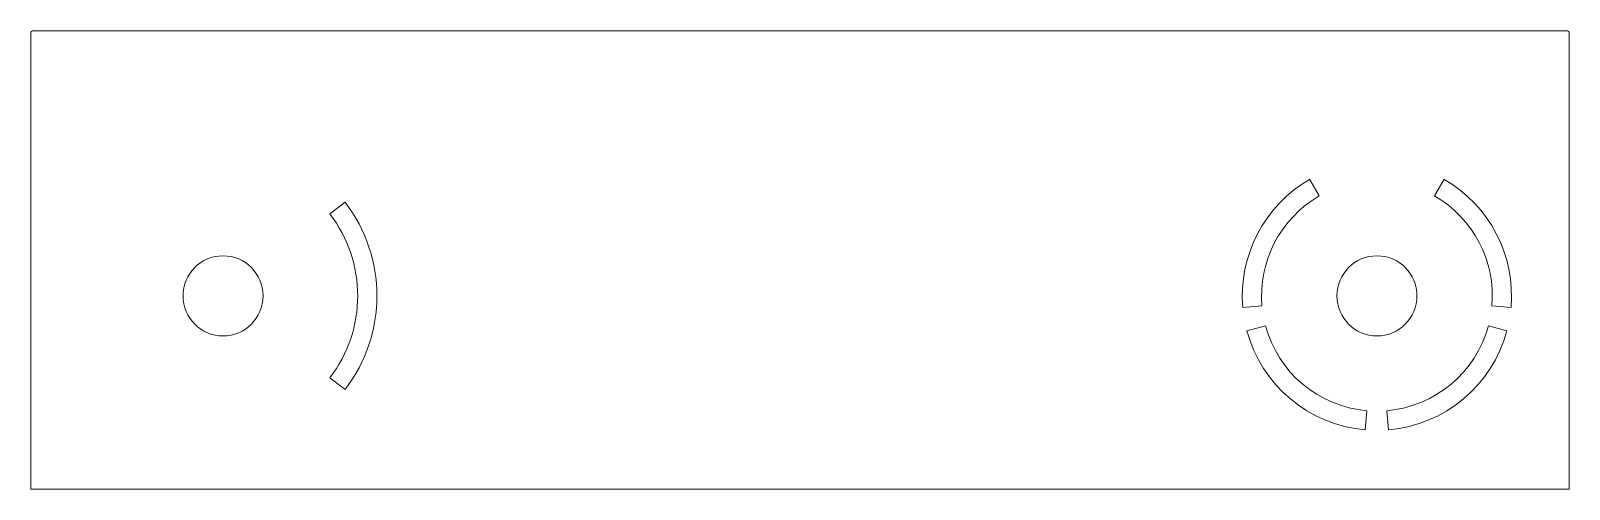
# Model space of a CAD drawing. Header units: inches. Extents: x 0 to 6, y 0 to 1.79.
import ezdxf

# ---------------------------------------------------------------- set-up
doc = ezdxf.new("R2010")
doc.units = ezdxf.units.IN
doc.header["$MEASUREMENT"] = 0

msp = doc.modelspace()

# ---------------------------------------------------------------- linework, layer by layer
at = {"color": 7, "linetype": 'Continuous', "lineweight": 15}
for p, q in [((0, 1.7792), (0, 0)), ((5.99, 1.7892), (0.01, 1.7892)), ((6, 0), (6, 1.7792)), ((5.025, 1.1444), (4.9875, 1.2094)), ((5.475, 1.1444), (5.5125, 1.2094)), ((1.1665, 1.0743), (1.226, 1.12)), ((4.727, 0.709), (4.8017, 0.7155)), ((5.6983, 0.7155), (5.773, 0.709)), ((4.7429, 0.6188), (4.8153, 0.6382)), ((5.6847, 0.6382), (5.7571, 0.6188)), ((1.1665, 0.4351), (1.226, 0.3895)), ((5.2108, 0.3064), (5.2042, 0.2317)), ((5.2892, 0.3064), (5.2958, 0.2317)), ((6, 0), (0, 0))]:
    msp.add_line(p, q, dxfattribs=at)
for centre in [(0.75, 0.7547), (5.25, 0.7547)]:
    msp.add_circle(centre, 0.1562, dxfattribs=at)
for centre, radius, start, end in [((0.01, 1.7792), 0.01, 90, 180), ((5.99, 1.7792), 0.01, 0, 90), ((5.25, 0.7547), 0.525, 120, 185), ((5.25, 0.7547), 0.525, 355, 60), ((5.25, 0.7547), 0.45, 120, 185), ((5.25, 0.7547), 0.45, 355, 60), ((0.75, 0.7547), 0.6, 322.5, 37.5), ((0.75, 0.7547), 0.525, 322.5, 37.5), ((5.25, 0.7547), 0.525, 195, 265), ((5.25, 0.7547), 0.45, 195, 265), ((5.25, 0.7547), 0.45, 275, 345), ((5.25, 0.7547), 0.525, 275, 345)]:
    msp.add_arc(centre, radius, start, end, dxfattribs=at)

doc.saveas('drawing.dxf')
